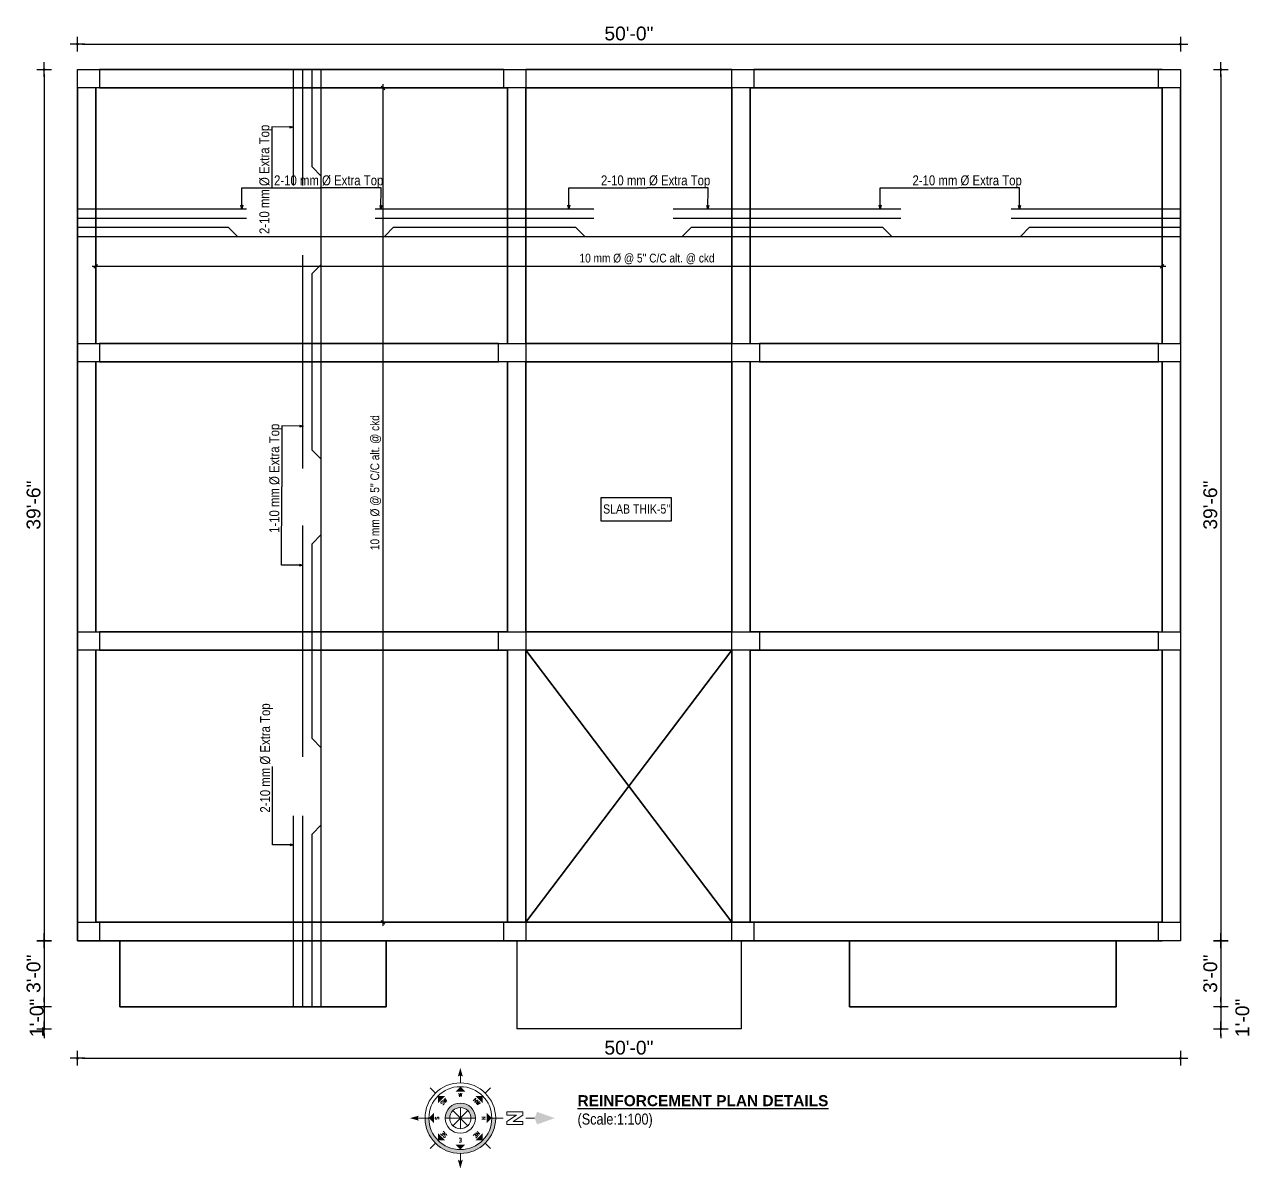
# Model space of a CAD drawing. Header units: inches. Extents: x -4010 to 92088, y -38563 to -1318.
# Drawn here: x 86739 to 87406, y -31090 to -30467 of the extents above; entities that cross this region are included whole.
import ezdxf
from ezdxf.enums import TextEntityAlignment as Align

# ---------------------------------------------------------------- set-up
doc = ezdxf.new("R2010")
doc.units = ezdxf.units.IN
doc.header["$MEASUREMENT"] = 0
doc.header["$PDMODE"] = 99
for name, color, linetype in [('CAPTION', 7, 'Continuous'), ('RCC', 6, 'Continuous'), ('TEX', 7, 'Continuous'), ('wall', 3, 'Continuous')]:
    doc.layers.add(name, color=color, linetype=linetype)
for name, color, linetype, lineweight in [('DIM', 7, 'Continuous', 15), ('R0D', 1, 'Continuous', 35), ('Slab Line', 5, 'Continuous', 30)]:
    doc.layers.add(name, color=color, linetype=linetype, lineweight=lineweight)
doc.styles.add('ARIAL', font='arial.ttf')
doc.styles.add('ROMANS', font='romans')
doc.styles.get("Standard").update_dxf_attribs({"font": 'ARIALN.TTF'})
doc.dimstyles.new('3-8', dxfattribs={"dimscale": 1.25, "dimtxt": 6, "dimasz": 2, "dimexe": 0.18, "dimexo": 6, "dimgap": 0, "dimtad": 0, "dimdec": 0, "dimzin": 3, "dimdsep": 46, "dimlunit": 3, "dimtxsty": 'ARIAL', "dimblk": 'DD', "dimcen": 1, "dimse1": 1, "dimse2": 1, "dimclrd": 256, "dimclrt": 256, "dimadec": 0, "dimazin": 0, "dimtfac": 0.5, "dimtdec": 0, "dimtmove": 2, "dimatfit": 0, "dimfxl": 0.18, "dimtvp": 0.75, "dimfrac": 1, "dimtolj": 1, "dimtzin": 0, "dimarcsym": 0})
doc.dimstyles.new('_30', dxfattribs={"dimscale": 0.4, "dimtxt": 7, "dimasz": 5, "dimexe": 6, "dimexo": 2, "dimgap": 2, "dimtad": 1, "dimdec": 0, "dimzin": 3, "dimdsep": 46, "dimlunit": 3, "dimtxsty": 'Standard', "dimblk": 'OBLIQUE', "dimcen": 0, "dimdle": 5, "dimclrt": 7, "dimazin": 0, "dimtfac": 0.0375, "dimtdec": 0, "dimtofl": 0, "dimtmove": 0, "dimatfit": 3, "dimldrblk": 'OPEN30', "dimfxl": 6, "dimtvp": 0.8, "dimtolj": 1, "dimtzin": 0, "dimlwe": -1, "dimarcsym": 0})

# ---------------------------------------------------------------- blocks, each defined once
blk = doc.blocks.new('_Oblique')
at = {"color": 0, "linetype": 'ByBlock', "lineweight": -2}
blk.add_line((-0.5, -0.5), (0.5, 0.5), dxfattribs=at)
blk = doc.blocks.new('_Open30')
at = {"color": 0, "linetype": 'ByBlock', "lineweight": -2}
for p, q in [((-1, 0.27), (0, 0)), ((0, 0), (-1, -0.27)), ((0, 0), (-1, 0))]:
    blk.add_line(p, q, dxfattribs=at)
blk = doc.blocks.new('*D1215')
at = {"layer": 'Defpoints', "color": 0}
for p in [(86922.65, -30501.96), (86933.71, -30501.96), (86931.71, -30955.96)]:
    blk.add_point(p, dxfattribs=at)
at = {"layer": 'DIM', "color": 0, "lineweight": -2}
blk.add_line((86933.71, -30957.96), (86933.71, -30499.96), dxfattribs=at)
at = {"layer": 'DIM', "color": 0}
for p, q in [((86923.45, -30501.96), (86936.11, -30501.96)), ((86932.51, -30955.96), (86936.11, -30955.96))]:
    blk.add_line(p, q, dxfattribs=at)
at = {"layer": 'DIM', "color": 0, "lineweight": -2, "xscale": 2, "yscale": 2, "zscale": 2}
for p, rotation in [((86933.71, -30501.96), 90), ((86933.71, -30955.96), 270)]:
    blk.add_blockref('_Oblique', p, dxfattribs=dict(at, rotation=rotation))
at = {"layer": 'DIM', "color": 7, "insert": (86929.71, -30716.73), "char_height": 2.8, "attachment_point": 5, "rotation": 90}
blk.add_mtext("\\A1;{\\H1.714x;10 mm %%C @ 5'' C/C alt. @ ckd}", dxfattribs=at)
blk = doc.blocks.new('*D1216')
at = {"layer": 'Defpoints', "color": 0}
for p in [(86777.44, -30590.79), (87357.44, -30591.18), (87357.44, -30599)]:
    blk.add_point(p, dxfattribs=at)
at = {"layer": 'DIM', "color": 0}
for p, q in [((86777.44, -30591.59), (86777.44, -30601.4)), ((87357.44, -30591.98), (87357.44, -30601.4))]:
    blk.add_line(p, q, dxfattribs=at)
at = {"layer": 'DIM', "color": 0, "lineweight": -2}
blk.add_line((86775.44, -30599), (87359.44, -30599), dxfattribs=at)
at = {"layer": 'DIM', "color": 0, "lineweight": -2, "xscale": 2, "yscale": 2, "zscale": 2, "rotation": 180}
blk.add_blockref('_Oblique', (86777.44, -30599), dxfattribs=at)
at = {"layer": 'DIM', "color": 0, "lineweight": -2, "xscale": 2, "yscale": 2, "zscale": 2}
blk.add_blockref('_Oblique', (87357.44, -30599), dxfattribs=at)
at = {"layer": 'DIM', "color": 7, "insert": (87077.3, -30595), "char_height": 2.8, "attachment_point": 5}
blk.add_mtext("\\A1;{\\H1.714x;10 mm %%C @ 5'' C/C alt. @ ckd}", dxfattribs=at)
blk = doc.blocks.new('Anno_North_J_Metric')
at = {"linetype": 'ByBlock', "lineweight": -2}
h = blk.add_hatch(color=0, dxfattribs=at)
h.paths.add_polyline_path([(-4.17, 0), (-4.68, 0, 1), (4.68, 0), (4.17, 0, -1)])
h.paths.add_polyline_path([(1.41, 0), (2, 0, 1), (-2, 0), (-1.41, 0, -1)])
at = {"color": 0, "linetype": 'ByBlock', "lineweight": -2}
for p, q in [((0, 4.68), (0, 5.67)), ((-3.31, 3.31), (-4.01, 4.01)), ((3.31, 3.31), (4.01, 4.01)), ((-4.68, 0), (-5.67, 0)), ((-4.68, 0), (-4.17, 0)), ((-1.41, 0), (-2, 0)), ((-1.41, 0), (1.41, 0)), ((1.41, 0), (-1.41, 0)), ((-1, 1), (1, -1)), ((-1, -1), (1, 1)), ((1, -1), (-1, 1)), ((1, 1), (-1, -1)), ((0, 1.41), (0, -1.41)), ((0, -1.41), (0, 1.41)), ((1.41, 0), (2, 0)), ((4.68, 0), (4.17, 0)), ((4.68, 0), (5.67, 0)), ((6.17, 0.4), (6.17, 0.82)), ((6.17, 0.82), (8.27, 0.82)), ((7.43, 0.4), (6.17, 0.4)), ((6.17, -0.44), (7.43, 0.4)), ((8.27, 0.4), (7.01, -0.44)), ((8.27, 0.82), (8.27, 0.4)), ((8.67, 0), (9.83, 0)), ((6.17, -0.86), (6.17, -0.44)), ((8.27, -0.86), (6.17, -0.86)), ((7.01, -0.44), (8.27, -0.44)), ((8.27, -0.44), (8.27, -0.86)), ((-3.31, -3.31), (-4.01, -4.01)), ((0, -4.68), (0, -5.67)), ((3.31, -3.31), (4.01, -4.01))]:
    blk.add_line(p, q, dxfattribs=at)
for radius in [4.68, 4.17, 2, 1.41]:
    blk.add_circle((0, 0), radius, dxfattribs=at)
for points in [[(-0.33, 5.5), (0, 5.67), (0, 6.67)], [(0, 6.67), (0.33, 5.5), (0, 5.67)], [(0, 4.17), (0.67, 3.5), (-0.67, 3.5)], [(-2.95, 2.95), (-2, 2.95), (-2.95, 2)], [(2.95, 2.95), (2.95, 2), (2, 2.95)], [(-6.67, 0), (-5.5, 0.33), (-5.67, 0)], [(-5.5, -0.33), (-5.67, 0), (-6.67, 0)], [(-4.17, 0), (-3.5, 0.67), (-3.5, -0.67)], [(4.17, 0), (3.5, -0.67), (3.5, 0.67)], [(12.5, 0), (10.17, 0.83), (9.83, 0)], [(9.83, 0), (10.17, -0.83), (12.5, 0)], [(-2.95, -2.95), (-2.95, -2), (-2, -2.95)], [(2.95, -2.95), (2, -2.95), (2.95, -2)], [(0, -4.17), (-0.67, -3.5), (0.67, -3.5)], [(0, -6.67), (-0.33, -5.5), (0, -5.67)], [(0.33, -5.5), (0, -5.67), (0, -6.67)]]:
    blk.add_solid(points, dxfattribs=at)
at = {"color": 0, "linetype": 'ByBlock', "lineweight": -2, "style": 'ROMANS'}
blk.add_text('W', height=0.5, dxfattribs=at).set_placement((0, 2.83), align=Align.CENTER)
for s, rotation, p in [('SW', 45, (-2, 2)), ('NW', 315, (2, 2)), ('S', 270, (-3.33, 0)), ('N', 270, (2.83, 0)), ('SE', 135, (-2, -2)), ('E', 180, (0, -2.67)), ('NE', 225, (2, -2))]:
    blk.add_text(s, height=0.5, rotation=rotation, dxfattribs=at).set_placement(p, align=Align.CENTER)
blk = doc.blocks.new('DD')
for p, q in [((-1.6, 0), (1.6, 0)), ((0, 1.6), (0, -1.6))]:
    blk.add_line(p, q)
at = {"const_width": 0.3}
blk.add_lwpolyline([(-0.15, 0, 1), (0.15, 0, 1)], format="xyb", close=True, dxfattribs=at)
blk = doc.blocks.new('*D1291')
at = {"layer": 'Defpoints', "color": 0}
for p in [(87367.44, -30478.11), (86767.44, -30491.96), (87367.44, -30491.96)]:
    blk.add_point(p, dxfattribs=at)
at = {"layer": 'Slab Line', "lineweight": -2}
blk.add_line((86769.94, -30478.11), (87364.94, -30478.11), dxfattribs=at)
at = {"layer": 'Slab Line', "lineweight": -2, "xscale": 2.5, "yscale": 2.5, "zscale": 2.5, "rotation": 180}
blk.add_blockref('DD', (86767.44, -30478.11), dxfattribs=at)
at = {"layer": 'Slab Line', "lineweight": -2, "xscale": 2.5, "yscale": 2.5, "zscale": 2.5}
blk.add_blockref('DD', (87367.44, -30478.11), dxfattribs=at)
at = {"layer": 'Slab Line', "insert": (87067.44, -30472.36), "char_height": 7.5, "attachment_point": 5, "style": 'ARIAL'}
blk.add_mtext('\\A1;50\'-0"', dxfattribs=at)
blk = doc.blocks.new('*D1292')
at = {"layer": 'Defpoints', "color": 0}
for p in [(87367.44, -30491.96), (87367.44, -30965.96), (87389.46, -30965.96)]:
    blk.add_point(p, dxfattribs=at)
at = {"layer": 'Slab Line', "lineweight": -2}
blk.add_line((87389.46, -30494.46), (87389.46, -30963.46), dxfattribs=at)
at = {"layer": 'Slab Line', "lineweight": -2, "xscale": 2.5, "yscale": 2.5, "zscale": 2.5}
for p, rotation in [((87389.46, -30491.96), 90), ((87389.46, -30965.96), 270)]:
    blk.add_blockref('DD', p, dxfattribs=dict(at, rotation=rotation))
at = {"layer": 'Slab Line', "insert": (87383.72, -30728.96), "char_height": 7.5, "attachment_point": 5, "rotation": 90, "style": 'ARIAL'}
blk.add_mtext('\\A1;39\'-6"', dxfattribs=at)
blk = doc.blocks.new('*D1293')
at = {"layer": 'Defpoints', "color": 0}
for p in [(87367.44, -30965.96), (87332.44, -31001.96), (87389.46, -31001.96)]:
    blk.add_point(p, dxfattribs=at)
at = {"layer": 'Slab Line', "lineweight": -2}
blk.add_line((87389.46, -30968.46), (87389.46, -30999.46), dxfattribs=at)
at = {"layer": 'Slab Line', "lineweight": -2, "xscale": 2.5, "yscale": 2.5, "zscale": 2.5}
for p, rotation in [((87389.46, -30965.96), 90), ((87389.46, -31001.96), 270)]:
    blk.add_blockref('DD', p, dxfattribs=dict(at, rotation=rotation))
at = {"layer": 'Slab Line', "insert": (87383.72, -30983.96), "char_height": 7.5, "attachment_point": 5, "rotation": 90, "style": 'ARIAL'}
blk.add_mtext('\\A1;3\'-0"', dxfattribs=at)
blk = doc.blocks.new('*D1294')
at = {"layer": 'Defpoints', "color": 0}
for p in [(87332.44, -31001.96), (87128.44, -31013.96), (87389.46, -31013.96)]:
    blk.add_point(p, dxfattribs=at)
at = {"layer": 'Slab Line', "lineweight": -2}
for p, q in [((87389.46, -30999.46), (87389.46, -30996.96)), ((87389.46, -31001.96), (87389.46, -31013.96)), ((87389.46, -31016.46), (87389.46, -31018.96))]:
    blk.add_line(p, q, dxfattribs=at)
at = {"layer": 'Slab Line', "lineweight": -2, "xscale": 2.5, "yscale": 2.5, "zscale": 2.5}
for p, rotation in [((87389.46, -31001.96), 270), ((87389.46, -31013.96), 90)]:
    blk.add_blockref('DD', p, dxfattribs=dict(at, rotation=rotation))
at = {"layer": 'Slab Line', "insert": (87401.18, -31007.96), "char_height": 7.5, "attachment_point": 5, "rotation": 90, "style": 'ARIAL'}
blk.add_mtext('\\A1;1\'-0"', dxfattribs=at)
blk = doc.blocks.new('*D1295')
at = {"layer": 'Defpoints', "color": 0}
for p in [(86767.44, -30491.96), (86749.34, -30965.96), (86767.44, -30965.96)]:
    blk.add_point(p, dxfattribs=at)
at = {"layer": 'Slab Line', "lineweight": -2}
blk.add_line((86749.34, -30494.46), (86749.34, -30963.46), dxfattribs=at)
at = {"layer": 'Slab Line', "lineweight": -2, "xscale": 2.5, "yscale": 2.5, "zscale": 2.5}
for p, rotation in [((86749.34, -30491.96), 90), ((86749.34, -30965.96), 270)]:
    blk.add_blockref('DD', p, dxfattribs=dict(at, rotation=rotation))
at = {"layer": 'Slab Line', "insert": (86743.59, -30728.96), "char_height": 7.5, "attachment_point": 5, "rotation": 90, "style": 'ARIAL'}
blk.add_mtext('\\A1;39\'-6"', dxfattribs=at)
blk = doc.blocks.new('*D1296')
at = {"layer": 'Defpoints', "color": 0}
for p in [(86767.44, -30965.96), (86749.34, -31001.96), (86790.44, -31001.96)]:
    blk.add_point(p, dxfattribs=at)
at = {"layer": 'Slab Line', "lineweight": -2}
blk.add_line((86749.34, -30968.46), (86749.34, -30999.46), dxfattribs=at)
at = {"layer": 'Slab Line', "lineweight": -2, "xscale": 2.5, "yscale": 2.5, "zscale": 2.5}
for p, rotation in [((86749.34, -30965.96), 90), ((86749.34, -31001.96), 270)]:
    blk.add_blockref('DD', p, dxfattribs=dict(at, rotation=rotation))
at = {"layer": 'Slab Line', "insert": (86743.59, -30983.96), "char_height": 7.5, "attachment_point": 5, "rotation": 90, "style": 'ARIAL'}
blk.add_mtext('\\A1;3\'-0"', dxfattribs=at)
blk = doc.blocks.new('*D1297')
at = {"layer": 'Defpoints', "color": 0}
for p in [(86790.44, -31001.96), (86749.34, -31013.96), (87006.44, -31013.96)]:
    blk.add_point(p, dxfattribs=at)
at = {"layer": 'Slab Line', "lineweight": -2}
for p, q in [((86749.34, -30999.46), (86749.34, -30996.96)), ((86749.34, -31001.96), (86749.34, -31013.96)), ((86749.34, -31016.46), (86749.34, -31018.96))]:
    blk.add_line(p, q, dxfattribs=at)
at = {"layer": 'Slab Line', "lineweight": -2, "xscale": 2.5, "yscale": 2.5, "zscale": 2.5}
for p, rotation in [((86749.34, -31001.96), 270), ((86749.34, -31013.96), 90)]:
    blk.add_blockref('DD', p, dxfattribs=dict(at, rotation=rotation))
at = {"layer": 'Slab Line', "insert": (86745.29, -31007.96), "char_height": 7.5, "attachment_point": 5, "rotation": 90, "style": 'ARIAL'}
blk.add_mtext('\\A1;1\'-0"', dxfattribs=at)
blk = doc.blocks.new('*D1298')
at = {"layer": 'Defpoints', "color": 0}
for p in [(86767.44, -30965.96), (87367.44, -30965.96), (87367.44, -31029.97)]:
    blk.add_point(p, dxfattribs=at)
at = {"layer": 'Slab Line', "lineweight": -2}
blk.add_line((86769.94, -31029.97), (87364.94, -31029.97), dxfattribs=at)
at = {"layer": 'Slab Line', "lineweight": -2, "xscale": 2.5, "yscale": 2.5, "zscale": 2.5, "rotation": 180}
blk.add_blockref('DD', (86767.44, -31029.97), dxfattribs=at)
at = {"layer": 'Slab Line', "lineweight": -2, "xscale": 2.5, "yscale": 2.5, "zscale": 2.5}
blk.add_blockref('DD', (87367.44, -31029.97), dxfattribs=at)
at = {"layer": 'Slab Line', "insert": (87067.44, -31024.22), "char_height": 7.5, "attachment_point": 5, "style": 'ARIAL'}
blk.add_mtext('\\A1;50\'-0"', dxfattribs=at)

msp = doc.modelspace()

# ---------------------------------------------------------------- linework, layer by layer
at = {"layer": 'R0D'}
for p, q in [((86779.444, -30491.964), (86999.444, -30491.964)), ((87011.444, -30491.964), (87123.444, -30491.964)), ((87135.444, -30491.964), (87357.444, -30491.964)), ((86767.444, -30965.964), (86767.444, -30501.964)), ((86777.444, -30640.964), (86777.444, -30501.964)), ((86779.444, -30501.964), (87001.444, -30501.964)), ((87001.444, -30501.964), (87001.444, -30640.964)), ((87011.444, -30501.964), (87123.444, -30501.964)), ((87011.444, -30501.964), (87011.444, -30640.964)), ((87123.444, -30640.964), (87123.444, -30501.964)), ((87133.444, -30501.964), (87357.444, -30501.964)), ((87133.444, -30640.964), (87133.444, -30501.964)), ((87357.444, -30501.964), (87357.444, -30640.964)), ((87367.444, -30501.964), (87367.444, -30640.964)), ((86779.444, -30640.964), (86996.444, -30640.964)), ((87011.444, -30640.964), (87123.444, -30640.964)), ((87138.444, -30640.964), (87355.444, -30640.964)), ((86777.444, -30797.964), (86777.444, -30650.964)), ((86779.444, -30650.964), (86996.444, -30650.964)), ((87001.444, -30650.964), (87001.444, -30797.964)), ((87011.444, -30650.964), (87011.444, -30797.964)), ((87011.444, -30650.964), (87123.444, -30650.964)), ((87123.444, -30797.964), (87123.444, -30650.964)), ((87133.444, -30797.964), (87133.444, -30650.964)), ((87138.444, -30650.964), (87355.444, -30650.964)), ((87357.444, -30650.964), (87357.444, -30797.964)), ((87367.444, -30650.964), (87367.444, -30797.964)), ((87001.444, -30797.964), (86779.444, -30797.964)), ((87123.444, -30797.964), (87011.444, -30797.964)), ((87355.444, -30797.964), (87133.444, -30797.964)), ((86777.444, -30955.964), (86777.444, -30807.964)), ((87001.444, -30807.964), (86779.444, -30807.964)), ((87001.444, -30807.964), (87001.444, -30955.964)), ((87011.444, -30807.964), (87011.444, -30955.964)), ((87123.444, -30807.964), (87011.444, -30807.964)), ((87011.444, -30807.964), (87123.444, -30955.964)), ((87011.444, -30955.964), (87123.444, -30807.964)), ((87123.444, -30955.964), (87123.444, -30807.964)), ((87133.444, -30955.964), (87133.444, -30807.964)), ((87355.444, -30807.964), (87133.444, -30807.964)), ((87357.444, -30807.964), (87357.444, -30955.964)), ((87367.444, -30807.964), (87367.444, -30955.964)), ((87357.444, -30955.964), (86777.444, -30955.964)), ((87357.444, -30965.964), (86767.444, -30965.964)), ((86790.444, -30965.964), (86790.444, -31001.964)), ((86935.444, -30965.964), (86935.444, -31001.964)), ((87187.444, -30965.964), (87187.444, -31001.964)), ((87332.444, -30965.964), (87332.444, -31001.964)), ((86935.444, -31001.964), (86790.444, -31001.964)), ((87187.444, -31001.964), (87332.444, -31001.964))]:
    msp.add_line(p, q, dxfattribs=at)
at = {"layer": 'RCC'}
for points in [[(86767.444, -30491.964), (86779.444, -30491.964), (86779.444, -30501.964), (86767.444, -30501.964)], [(86999.444, -30491.964), (87011.444, -30491.964), (87011.444, -30501.964), (86999.444, -30501.964)], [(87123.444, -30491.964), (87135.444, -30491.964), (87135.444, -30501.964), (87123.444, -30501.964)], [(87355.444, -30491.964), (87367.444, -30491.964), (87367.444, -30501.964), (87355.444, -30501.964)], [(86767.444, -30640.964), (86779.444, -30640.964), (86779.444, -30650.964), (86767.444, -30650.964)], [(86996.444, -30640.964), (87011.444, -30640.964), (87011.444, -30650.964), (86996.444, -30650.964)], [(87123.444, -30640.964), (87138.444, -30640.964), (87138.444, -30650.964), (87123.444, -30650.964)], [(87355.444, -30640.964), (87367.444, -30640.964), (87367.444, -30650.964), (87355.444, -30650.964)], [(86767.444, -30797.964), (86779.444, -30797.964), (86779.444, -30807.964), (86767.444, -30807.964)], [(86996.444, -30797.964), (87011.444, -30797.964), (87011.444, -30807.964), (86996.444, -30807.964)], [(87123.444, -30797.964), (87138.444, -30797.964), (87138.444, -30807.964), (87123.444, -30807.964)], [(87355.444, -30797.964), (87367.444, -30797.964), (87367.444, -30807.964), (87355.444, -30807.964)], [(86767.444, -30955.964), (86779.444, -30955.964), (86779.444, -30965.964), (86767.444, -30965.964)], [(86999.444, -30955.964), (87011.444, -30955.964), (87011.444, -30965.964), (86999.444, -30965.964)], [(87123.444, -30955.964), (87135.444, -30955.964), (87135.444, -30965.964), (87123.444, -30965.964)], [(87355.444, -30955.964), (87367.444, -30955.964), (87367.444, -30965.964), (87355.444, -30965.964)]]:
    msp.add_lwpolyline(points, close=True, dxfattribs=at)
at = {"layer": 'Slab Line'}
for p, q in [((86885.071, -30554.964), (86885.071, -30491.964)), ((86890.071, -30554.964), (86890.071, -30491.964)), ((86895.071, -30544.964), (86895.071, -30491.964)), ((86900.071, -31001.964), (86900.071, -30491.964)), ((86895.071, -30544.964), (86900.071, -30549.964)), ((86767.444, -30567.766), (86859.444, -30567.766)), ((86929.444, -30567.766), (87048.444, -30567.766)), ((87091.444, -30567.766), (87215.444, -30567.766)), ((87275.444, -30567.766), (87367.444, -30567.766)), ((86767.444, -30572.766), (86859.444, -30572.766)), ((86929.444, -30572.766), (87048.444, -30572.766)), ((87091.444, -30572.766), (87215.444, -30572.766)), ((87275.444, -30572.766), (87367.444, -30572.766)), ((86767.444, -30577.766), (86849.444, -30577.766)), ((86849.444, -30577.766), (86854.444, -30582.766)), ((86939.444, -30577.766), (86934.444, -30582.766)), ((86939.444, -30577.766), (87038.444, -30577.766)), ((87038.444, -30577.766), (87043.444, -30582.766)), ((87101.444, -30577.766), (87096.444, -30582.766)), ((87101.444, -30577.766), (87205.444, -30577.766)), ((87205.444, -30577.766), (87210.444, -30582.766)), ((87285.444, -30577.766), (87280.444, -30582.766)), ((87285.444, -30577.766), (87367.444, -30577.766)), ((86767.444, -30582.766), (87367.444, -30582.766)), ((86890.071, -30708.964), (86890.071, -30592.964)), ((86895.071, -30602.964), (86900.071, -30597.964)), ((86895.071, -30698.964), (86895.071, -30602.964)), ((86895.071, -30698.964), (86900.071, -30703.964)), ((86890.071, -30865.964), (86890.071, -30739.964)), ((86895.071, -30749.964), (86900.071, -30744.964)), ((86895.071, -30855.964), (86895.071, -30749.964)), ((86895.071, -30855.964), (86900.071, -30860.964)), ((86885.071, -31001.964), (86885.071, -30897.964)), ((86890.071, -31001.964), (86890.071, -30897.964)), ((86895.071, -30907.964), (86900.071, -30902.964)), ((86895.071, -31001.964), (86895.071, -30907.964))]:
    msp.add_line(p, q, dxfattribs=at)
msp.add_lwpolyline([(87052.422, -30724.863), (87090.477, -30724.863), (87090.477, -30737.634), (87052.422, -30737.634)], close=True, dxfattribs=at)
at = {"layer": 'wall'}
for p, q in [((87006.444, -30965.964), (87006.444, -31013.964)), ((87006.444, -30965.964), (87006.444, -31013.964)), ((87128.444, -30965.964), (87128.444, -31013.964)), ((87128.444, -31013.964), (87006.444, -31013.964)), ((87128.444, -31013.964), (87006.444, -31013.964))]:
    msp.add_line(p, q, dxfattribs=at)

# ---------------------------------------------------------------- block references
at = {"layer": 'DIM', "ltscale": 500000, "xscale": 4.107415312464582, "yscale": 4.107415312457306, "zscale": 4.107415327752908}
msp.add_blockref('Anno_North_J_Metric', (86975.739, -31062.53), dxfattribs=at)

# ---------------------------------------------------------------- texts
at = {"layer": 'CAPTION', "ltscale": 2, "char_height": 5.4, "attachment_point": 1, "rotation": 90}
for s, insert in [('2-10 mm %%C Extra Top', (86866.424, -30581.442)), ('1-10 mm %%C Extra Top', (86871.841, -30744.115)), ('2-10 mm %%C Extra Top', (86866.841, -30896.278))]:
    msp.add_mtext(s, dxfattribs=dict(at, insert=insert))
at = {"layer": 'CAPTION', "ltscale": 2, "char_height": 5.4, "attachment_point": 1}
for insert in [(86874.395, -30549.536), (87052.237, -30549.536), (87221.711, -30549.536)]:
    msp.add_mtext('2-10 mm %%C Extra Top', dxfattribs=dict(at, insert=insert))
at = {"layer": 'TEX', "linetype": 'ByBlock', "insert": (87071.695, -30733.633), "char_height": 5, "width": 75.17356, "attachment_point": 8}
msp.add_mtext("SLAB THIK-5''", dxfattribs=at)
at = {"layer": 'wall', "color": 7, "lineweight": 25, "insert": (87039.509, -31058.922), "char_height": 6, "width": 253.13687, "attachment_point": 4}
msp.add_mtext('{\\fArial Rounded MT Bold|b0|i0|c0|p34;\\LREINFORCEMENT PLAN DETAILS\\P}(Scale:1:100)', dxfattribs=at)

# ---------------------------------------------------------------- dimensions: what is measured, and where the dimension line sits
at = {"layer": 'DIM'}
dim = msp.add_linear_dim(base=(86933.707, -30501.964), p1=(86931.708, -30955.964), p2=(86922.646, -30501.964), angle=90, text="{\\H1.714x;10 mm %%C @ 5'' C/C alt. @ ckd}", dimstyle='_30', dxfattribs=at)
dim.commit()
dim.dimension.update_dxf_attribs({"geometry": '*D1215', "text_midpoint": (86933.707, -30716.733), "dimtype": 160})
dim = msp.add_linear_dim(base=(87357.444, -30598.996), p1=(86777.444, -30590.791), p2=(87357.444, -30591.182), text="{\\H1.714x;10 mm %%C @ 5'' C/C alt. @ ckd}", dimstyle='_30', dxfattribs=at)
dim.commit()
dim.dimension.update_dxf_attribs({"geometry": '*D1216', "text_midpoint": (87077.303, -30598.996), "dimtype": 160})
at = {"layer": 'Slab Line'}
for base, p1, p2, picture, middle in [((87367.444, -30478.106), (86767.444, -30491.964), (87367.444, -30491.964), '*D1291', (87067.444, -30472.362)), ((87367.444, -31029.966), (86767.444, -30965.964), (87367.444, -30965.964), '*D1298', (87067.444, -31024.222))]:
    dim = msp.add_linear_dim(base=base, p1=p1, p2=p2, dimstyle='3-8', dxfattribs=at)
    dim.commit()
    dim.dimension.update_dxf_attribs({"geometry": picture, "text_midpoint": middle})
for base, p1, p2, picture, middle in [((86749.341, -30965.964), (86767.444, -30491.964), (86767.444, -30965.964), '*D1295', (86743.593, -30728.964)), ((87389.464, -30965.964), (87367.444, -30491.964), (87367.444, -30965.964), '*D1292', (87383.716, -30728.964)), ((86749.341, -31001.964), (86767.444, -30965.964), (86790.444, -31001.964), '*D1296', (86743.593, -30983.964)), ((87389.464, -31001.964), (87367.444, -30965.964), (87332.444, -31001.964), '*D1293', (87383.716, -30983.964)), ((86749.341, -31013.964), (86790.444, -31001.964), (87006.444, -31013.964), '*D1297', (86745.286, -31007.964)), ((87389.464, -31013.964), (87332.444, -31001.964), (87128.444, -31013.964), '*D1294', (87401.176, -31007.964))]:
    dim = msp.add_linear_dim(base=base, p1=p1, p2=p2, angle=90, dimstyle='3-8', dxfattribs=at)
    dim.commit()
    dim.dimension.update_dxf_attribs({"geometry": picture, "text_midpoint": middle})

# ---------------------------------------------------------------- leaders
at = {"layer": 'DIM'}
for points in [[(86884.772, -30523.275), (86873.224, -30523.186), (86873.224, -30556.335)], [(86856.833, -30567.766), (86856.833, -30556.218), (86899.502, -30556.335)], [(86932.562, -30567.883), (86932.651, -30556.335), (86899.502, -30556.335)], [(87034.675, -30567.766), (87034.675, -30556.218), (87077.344, -30556.335)], [(87110.404, -30567.883), (87110.493, -30556.335), (87077.344, -30556.335)], [(87204.149, -30567.766), (87204.149, -30556.218), (87246.818, -30556.335)], [(87279.878, -30567.883), (87279.967, -30556.335), (87246.818, -30556.335)], [(86890.189, -30685.948), (86878.641, -30685.859), (86878.641, -30719.008)], [(86890.071, -30761.677), (86878.523, -30761.677), (86878.641, -30719.008)], [(86885.071, -30913.84), (86873.523, -30913.84), (86873.641, -30871.171)]]:
    msp.add_leader(points, dimstyle='_30', dxfattribs=at)

doc.saveas('drawing.dxf')
